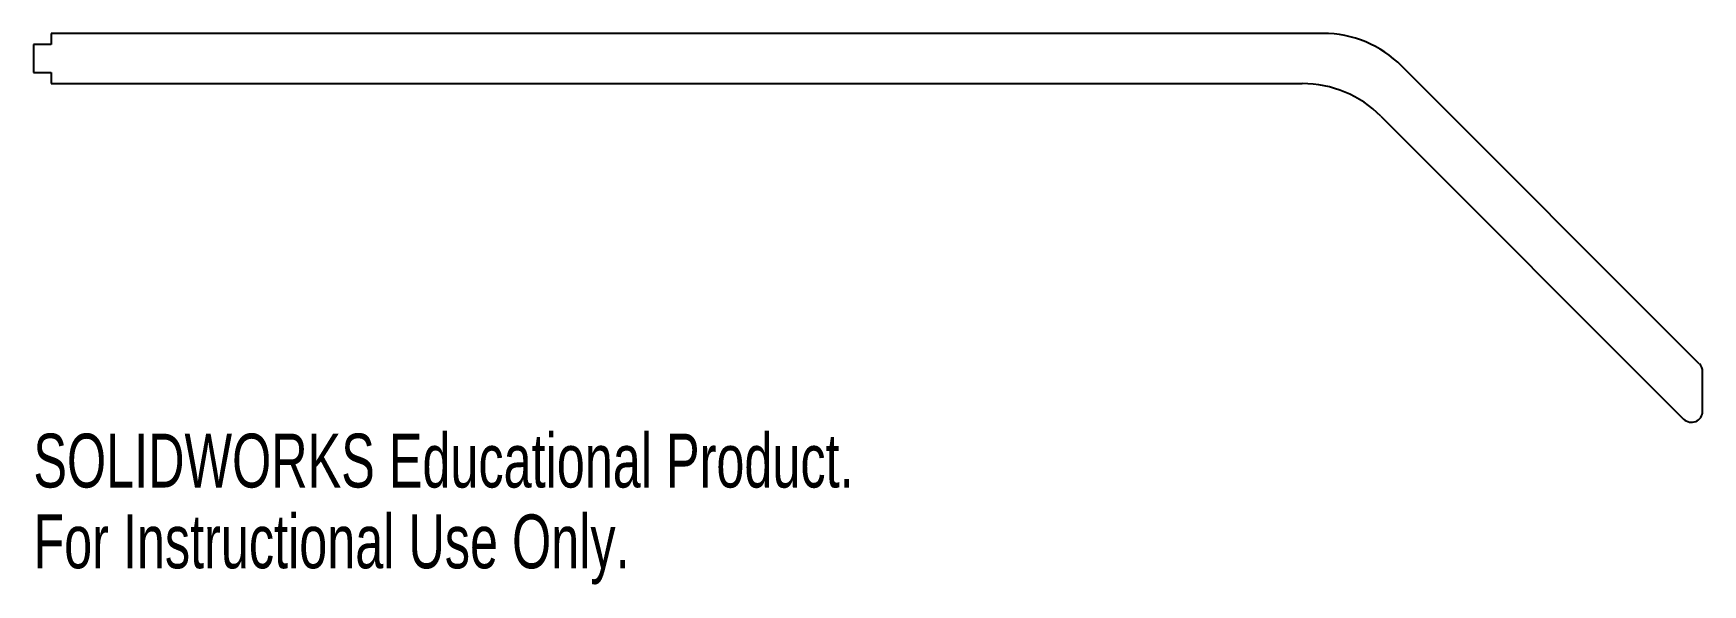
# Model space of a CAD drawing. Header units: millimetres. Extents: x 0 to 150, y -41 to 9.
import ezdxf

# ---------------------------------------------------------------- set-up
doc = ezdxf.new("R2010")
doc.units = ezdxf.units.MM
doc.styles.add('SLDTEXTSTYLE0', font='TXT', dxfattribs={"width": 0.7})

msp = doc.modelspace()

# ---------------------------------------------------------------- linework, layer by layer
at = {"color": 7, "linetype": 'Continuous', "lineweight": 25}
for p, q in [((1.6, 7.94), (0, 7.94)), ((0, 7.94), (0, 5.44)), ((1.6, 8.94), (1.6, 7.94)), ((115.86, 8.94), (1.6, 8.94)), ((149.66, -20.72), (122.93, 6.01)), ((0, 5.44), (1.6, 5.44)), ((1.6, 5.44), (1.6, 4.44)), ((1.6, 4.44), (113.99, 4.44)), ((121.06, 1.51), (148.25, -25.67)), ((149.96, -24.96), (149.96, -21.43))]:
    msp.add_line(p, q, dxfattribs=at)
for centre, radius, start, end in [((115.86, -1.06), 10, 45, 90), ((113.99, -5.56), 10, 45, 90), ((148.96, -21.43), 1, 0, 45), ((148.96, -24.96), 1, 225, 0)]:
    msp.add_arc(centre, radius, start, end, dxfattribs=at)

# ---------------------------------------------------------------- texts
at = {"color": 7, "linetype": 'Continuous', "char_height": 4.8336, "attachment_point": 1, "style": 'SLDTEXTSTYLE0'}
for s, insert in [('SOLIDWORKS Educational Product.', (0, -26.98)), ('For Instructional Use Only.', (0, -34.23))]:
    msp.add_mtext(s, dxfattribs=dict(at, insert=insert))

doc.saveas('drawing.dxf')
